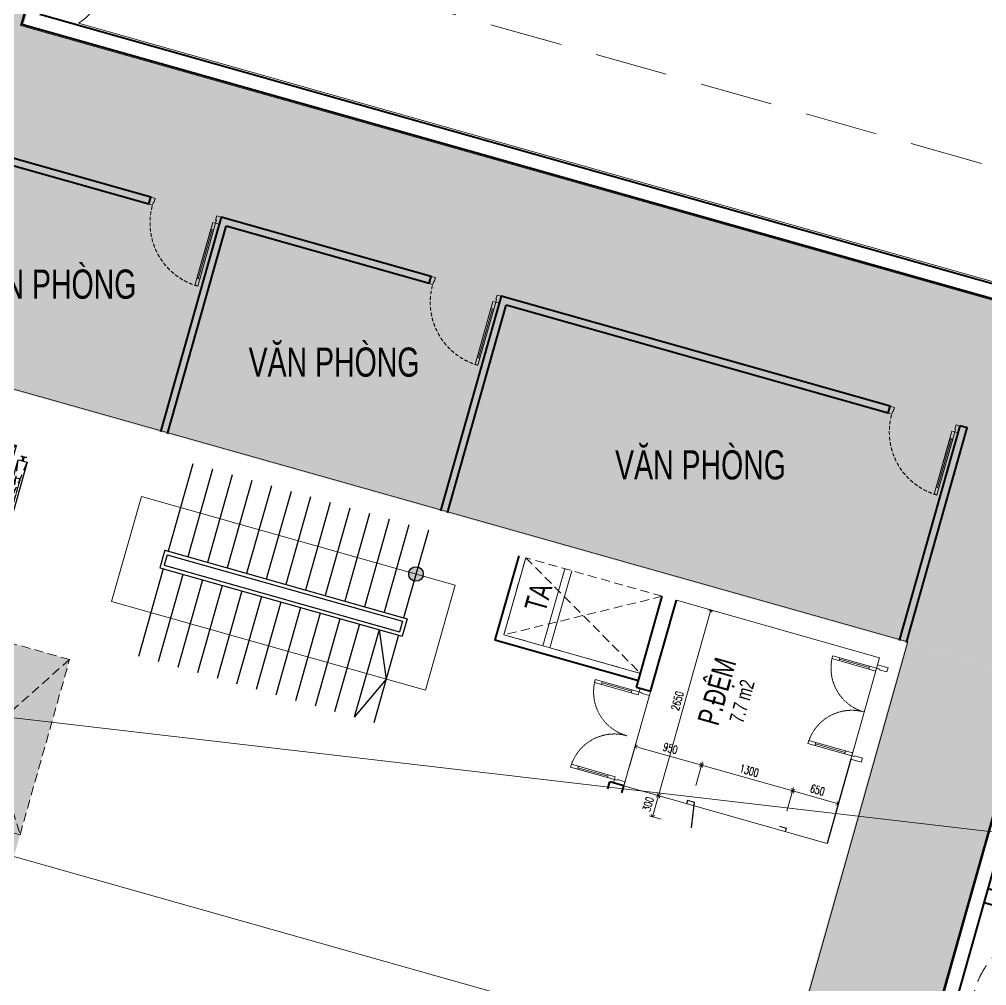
# Model space of a CAD drawing. Header units: millimetres. Extents: x -11451263 to 11578383104, y -507 to 1450429.
# Drawn here: x 11748445 to 11761732, y 1114769 to 1128043 of the extents above; entities that cross this region are included whole.
import ezdxf
from ezdxf.enums import TextEntityAlignment as Align

# ---------------------------------------------------------------- set-up
doc = ezdxf.new("R2010")
doc.units = ezdxf.units.MM
doc.header["$MEASUREMENT"] = 0
for name, pattern in [('CENTERX2', [4, 2.5, -0.5, 0.5, -0.5]), ('DASHED2', [0.375, 0.25, -0.125]), ('HIDDEN', [0.375, 0.25, -0.125]), ('HIDDEN2', [0.1875, 0.125, -0.0625]), ('PHANTOMX2', [5, 2.5, -0.5, 0.5, -0.5, 0.5, -0.5]), ('Xref_ST_MBDV Cot vach 30.7.2022$0$HIDDEN', [0.375, 0.25, -0.125])]:
    doc.linetypes.add(name, pattern=pattern)
doc.layers.get('0').update_dxf_attribs({"linetype": 'CONTINUOUS', "lineweight": 13})
doc.layers.get('Defpoints').update_dxf_attribs({"color": 5, "linetype": 'CONTINUOUS', "lineweight": 13})
for name, color, linetype in [('A-DRAIN', 251, 'CONTINUOUS'), ('A-FLOR-STRS-ARROW', 8, 'CONTINUOUS'), ('KT-Net cot vach', 6, 'CONTINUOUS'), ('KT-Text', 7, 'CONTINUOUS'), ('thang may block', 36, 'CONTINUOUS')]:
    doc.layers.add(name, color=color, linetype=linetype)
for name, color, linetype, lineweight in [('A-REVCLOUD', 1, 'CONTINUOUS', 9), ('CUA', 37, 'CONTINUOUS', 13), ('D-building block', 8, 'CONTINUOUS', 13), ('DO DIEN TICH THONG THUY', 141, 'CONTINUOUS', 13), ('KT-Chu viet', 255, 'CONTINUOUS', 20), ('KT-Kich thuoc', 159, 'CONTINUOUS', 18), ('KT-Net cat', 1, 'CONTINUOUS', 40), ('KT-Net manh', 251, 'CONTINUOUS', 13), ('KT-Net thay', 7, 'CONTINUOUS', 25), ('KT-Net to mau', 159, 'CONTINUOUS', 18), ('SPE-MEP-HVAC', 140, 'CONTINUOUS', 0)]:
    doc.layers.add(name, color=color, linetype=linetype, lineweight=lineweight)
doc.styles.add('Arial', font='arial.ttf')
doc.styles.add('DIM', font='vnsimli.shx', dxfattribs={"width": 0.7})
doc.styles.add('xref.N.Cot vach tang N2$0$DIM', font='vnsimli.shx', dxfattribs={"width": 0.7})
doc.styles.add('Xref_ST_MBDV Cot vach 30.7.2022$0$Arial', font='arial.ttf', dxfattribs={"width": 0.7})
doc.dimstyles.new('CCU 1-100 A1', dxfattribs={"dimscale": 100, "dimtxt": 2.2, "dimasz": 1, "dimexe": 1, "dimexo": 0, "dimgap": 1, "dimtad": 1, "dimdec": 0, "dimdsep": 46, "dimtxsty": 'DIM', "dimblk1": 'ARCHTICK', "dimblk2": 'ARCHTICK', "dimsah": 1, "dimcen": 0, "dimdle": 1, "dimclrd": 256, "dimclre": 256, "dimclrt": 31, "dimadec": 0, "dimazin": 0, "dimtfac": 1, "dimtdec": 0, "dimtix": 1, "dimtmove": 2, "dimatfit": 3, "dimldrblk": 'ARCHTICK', "dimfxl": 0, "dimtolj": 1, "dimarcsym": 0})
doc.dimstyles.new('xref.N.Cot vach tang N2$0$CCU 1-100 A1', dxfattribs={"dimscale": 100, "dimtxt": 2.2, "dimasz": 1, "dimexe": 1, "dimexo": 0, "dimgap": 1, "dimtad": 1, "dimdec": 0, "dimdsep": 46, "dimtxsty": 'xref.N.Cot vach tang N2$0$DIM', "dimblk1": 'xref.N.Cot vach tang N2$0$_ARCHTICK', "dimblk2": 'xref.N.Cot vach tang N2$0$_ARCHTICK', "dimsah": 1, "dimcen": 0, "dimdle": 1, "dimclrd": 256, "dimclre": 256, "dimclrt": 31, "dimadec": 0, "dimazin": 0, "dimtfac": 1, "dimtdec": 0, "dimtix": 1, "dimtmove": 2, "dimatfit": 3, "dimldrblk": 'xref.N.Cot vach tang N2$0$_ARCHTICK', "dimfxl": 0, "dimtolj": 1, "dimarcsym": 0})

# ---------------------------------------------------------------- blocks, each defined once
blk = doc.blocks.new('*U360')
blk.add_line((95, -76), (389, -1084))
for points in [[(1268, 474), (1210, 457), (1227, 400), (1237, 403), (1248, 364), (1296, 378)], [(-28, 96), (30, 113), (46, 55), (37, 52), (48, 14), (0, 0)], [(48, 14), (398, -1186), (437, -1175), (86, 25)], [(76, -82), (114, -71), (409, -1079), (370, -1090)]]:
    blk.add_lwpolyline(points, close=True)
at = {"linetype": 'Xref_ST_MBDV Cot vach 30.7.2022$0$HIDDEN', "ltscale": 200}
blk.add_arc((48, 14), 1250, 286.2659, 16.2659, dxfattribs=at)
blk = doc.blocks.new('*U361')
blk.add_line((-95, 77), (-285, 751))
for points in [[(-48, -14), (-293, 852), (-331, 842), (-87, -24)], [(-75, 83), (-114, 72), (-304, 745), (-266, 756)], [(27, -96), (-31, -113), (-47, -55), (-37, -52), (-48, -14), (0, 0)], [(-935, -368), (-877, -352), (-894, -294), (-903, -297), (-914, -258), (-962, -272)]]:
    blk.add_lwpolyline(points, close=True)
at = {"linetype": 'Xref_ST_MBDV Cot vach 30.7.2022$0$HIDDEN', "ltscale": 200}
blk.add_arc((-48, -14), 900, 105.7788, 195.7788, dxfattribs=at)
blk = doc.blocks.new('*U369')
blk.add_line((95, -77), (330, -910))
for points in [[(1094, 413), (1036, 397), (1052, 339), (1062, 342), (1073, 303), (1121, 317)], [(-27, 96), (31, 113), (47, 55), (37, 52), (48, 14), (0, 0)], [(48, 14), (338, -1011), (376, -1000), (87, 24)], [(75, -83), (114, -72), (349, -904), (311, -915)]]:
    blk.add_lwpolyline(points, close=True)
at = {"linetype": 'Xref_ST_MBDV Cot vach 30.7.2022$0$HIDDEN', "ltscale": 200}
blk.add_arc((48, 14), 1065, 285.7788, 15.7788, dxfattribs=at)
blk = doc.blocks.new('thang bs 1-Copy002')
at = {"layer": 'KT-Net manh'}
h = blk.add_hatch(color=256, dxfattribs=at)
edge = h.paths.add_edge_path(flags=0)
edge.add_arc((12073301, 1331886), 100, -105.8269, 254.1731, ccw=False)
blk.add_hatch(color=256, dxfattribs=at).paths.add_polyline_path([(12073401, 1331890), (12073384, 1331831), (12073336, 1331792), (12073274, 1331790), (12073222, 1331825), (12073201, 1331883), (12073218, 1331942), (12073267, 1331980), (12073328, 1331983), (12073380, 1331948)], flags=0)
at = {"layer": 'KT-Net cat'}
for p, q in [((12069477, 1336582), (12069559, 1336871)), ((12069559, 1336871), (12076101, 1335016)), ((12069477, 1336582), (12069669, 1336528)), ((12069669, 1336528), (12069697, 1336624)), ((12069697, 1336624), (12075854, 1334878)), ((12068686, 1333792), (12069204, 1335620)), ((12068892, 1333786), (12069396, 1335566)), ((12069204, 1335620), (12069396, 1335566)), ((12076101, 1335016), (12075295, 1332176)), ((12075854, 1334878), (12075104, 1332233)), ((12075104, 1332233), (12068947, 1333978)), ((12067881, 1330954), (12068700, 1333840)), ((12068128, 1331092), (12068892, 1333786)), ((12075721, 1331850), (12068892, 1333786)), ((12075694, 1331753), (12075721, 1331850)), ((12075886, 1331699), (12075914, 1331795)), ((12075914, 1331795), (12078058, 1331187)), ((12075694, 1331753), (12075884, 1331699)), ((12077271, 1328500), (12068128, 1331092)), ((12077408, 1328253), (12067881, 1330954)), ((12074449, 1330288, 0), (12074189, 1329374, 0)), ((12074449, 1330288, 0), (12075988, 1329851, 0)), ((12074600, 1330089, 0), (12074382, 1329319, 0)), ((12074600, 1330089, 0), (12075755, 1329762, 0)), ((12075988, 1329851, 0), (12075729, 1328937, 0)), ((12077871, 1329837), (12077679, 1329892)), ((12075755, 1329762, 0), (12075536, 1328992, 0)), ((12077492, 1328541), (12077299, 1328596))]:
    blk.add_line(p, q, dxfattribs=at)
at = {"layer": 'KT-Net cat', "extrusion": (-3.06658e-07, 5.48846e-07, 1)}
for p, q in [((12077679, 1329892), (12078058, 1331187)), ((12077871, 1329837), (12078250, 1331133)), ((12077271, 1328500), (12077299, 1328596)), ((12077408, 1328253), (12077492, 1328541))]:
    blk.add_line(p, q, dxfattribs=at)
at = {"layer": 'KT-Net cat'}
blk.add_lwpolyline([(12075694, 1331753), (12075886, 1331699)], dxfattribs=at)
at = {"layer": 'KT-Net manh'}
for p, q in [((12069530, 1332955, 0), (12069107, 1331464, 0)), ((12073840, 1331734, 0), (12069530, 1332955, 0)), ((12073840, 1331734, 0), (12073417, 1330242, 0)), ((12073417, 1330242, 0), (12069107, 1331464, 0))]:
    blk.add_line(p, q, dxfattribs=at)
at = {"layer": 'KT-Net manh', "linetype": 'DASHED2', "ltscale": 1000}
for p, q in [((12068757, 1332577, 0), (12068648, 1332192, 0)), ((12074299, 1331006, 0), (12074190, 1330621, 0))]:
    blk.add_line(p, q, dxfattribs=at)
at = {"layer": 'KT-Net manh', "elevation": 0}
blk.add_lwpolyline([(12072125, 1332869), (12071729, 1332397), (12071586, 1332510), (12071783, 1332179), (12071641, 1332292), (12071245, 1331820)], dxfattribs=at)
at = {"layer": 'KT-Net manh'}
blk.add_circle((12073301, 1331886, 0), 100, dxfattribs=at)
at = {"layer": 'KT-Net manh', "linetype": 'DASHED2', "ltscale": 1000}
for centre, start, end in [((12069912, 1332249, 0), 74.1732, 164.1732), ((12073144, 1331333, 0), 344.1732, 74.1732), ((12069803, 1331865, 0), 164.1732, 254.1732), ((12073035, 1330948, 0), 254.1732, 344.1732)]:
    blk.add_arc(centre, 1200, start, end, dxfattribs=at)
at = {"layer": 'KT-Net thay'}
for p, q in [((12070239, 1333404, 0), (12069898, 1332201, 0)), ((12070508, 1333328, 0), (12070167, 1332125, 0)), ((12070778, 1333251, 0), (12070437, 1332049, 0)), ((12071047, 1333175, 0), (12070706, 1331972, 0)), ((12071316, 1333099, 0), (12070976, 1331896, 0)), ((12071586, 1333022, 0), (12071245, 1331820, 0)), ((12071855, 1332946, 0), (12071514, 1331743, 0)), ((12072125, 1332869, 0), (12071784, 1331667, 0)), ((12072394, 1332793, 0), (12072053, 1331590, 0)), ((12072663, 1332717, 0), (12072322, 1331514, 0)), ((12072933, 1332640, 0), (12072592, 1331438, 0)), ((12073202, 1332564, 0), (12072861, 1331361, 0)), ((12073472, 1332488, 0), (12073131, 1331285, 0)), ((12069850, 1332215, 0), (12069768, 1331926, 0)), ((12069850, 1332215, 0), (12073179, 1331271, 0)), ((12069884, 1332153, 0), (12069830, 1331961, 0)), ((12069884, 1332153, 0), (12073117, 1331237, 0)), ((12069768, 1331926, 0), (12073097, 1330983, 0)), ((12069830, 1331961, 0), (12073062, 1331044, 0)), ((12069816, 1331913, 0), (12069475, 1330710, 0)), ((12070086, 1331836, 0), (12069745, 1330634, 0)), ((12070355, 1331760, 0), (12070014, 1330557, 0)), ((12070624, 1331684, 0), (12070283, 1330481, 0)), ((12070894, 1331607, 0), (12070553, 1330405, 0)), ((12071163, 1331531, 0), (12070822, 1330328, 0)), ((12071432, 1331455, 0), (12071092, 1330252, 0)), ((12071702, 1331378, 0), (12071361, 1330176, 0)), ((12071971, 1331302, 0), (12071630, 1330099, 0)), ((12073179, 1331271, 0), (12073097, 1330983, 0)), ((12072241, 1331225, 0), (12071900, 1330023, 0)), ((12072510, 1331149, 0), (12072169, 1329946, 0)), ((12073117, 1331237, 0), (12073062, 1331044, 0)), ((12072779, 1331073, 0), (12072438, 1329870, 0)), ((12073049, 1330996, 0), (12072708, 1329794, 0))]:
    blk.add_line(p, q, dxfattribs=at)
at = {"layer": 'KT-Net thay', "elevation": 0}
blk.add_lwpolyline([(12072779, 1331073), (12072878, 1330395), (12072438, 1329870)], dxfattribs=at)
at = {"layer": 'CUA', "rotation": 269.9519409563266}
for name, p, xscale in [('*U361', (12069669, 1336528), -1.000000000000001), ('*U369', (12075892, 1329879, 0), -1), ('*U360', (12077299, 1328596), -1.000000000000001)]:
    blk.add_blockref(name, p, dxfattribs=dict(at, xscale=xscale))
blk = doc.blocks.new('thangbo1')
at = {"layer": 'A-FLOR-STRS-ARROW'}
h = blk.add_hatch(color=256, dxfattribs=at)
edge = h.paths.add_edge_path(flags=0)
edge.add_arc((11753314, 1120588), 100, -465.7788, -105.7788, ccw=False)
blk.add_hatch(color=256, dxfattribs=at).paths.add_polyline_path([(11753414, 1120592), (11753397, 1120532), (11753349, 1120494), (11753287, 1120492), (11753235, 1120526), (11753214, 1120584), (11753231, 1120643), (11753279, 1120682), (11753341, 1120684), (11753393, 1120650)], flags=0)
blk.add_circle((11753314, 1120588), 100, dxfattribs=at)
at = {"layer": 'KT-Net manh'}
for p, q in [((11749542, 1121654), (11749134, 1120210)), ((11753853, 1120435), (11749542, 1121654)), ((11753853, 1120435), (11753445, 1118992)), ((11753445, 1118992), (11749134, 1120210))]:
    blk.add_line(p, q, dxfattribs=at)
at = {"layer": 'KT-Net thay'}
for p, q in [((11750251, 1122103), (11749911, 1120900)), ((11750520, 1122027), (11750180, 1120824)), ((11750789, 1121951), (11750450, 1120748)), ((11751059, 1121874), (11750719, 1120672)), ((11751328, 1121798), (11750988, 1120595)), ((11751598, 1121722), (11751258, 1120519)), ((11751867, 1121646), (11751527, 1120443)), ((11752137, 1121570), (11751797, 1120367)), ((11752406, 1121494), (11752066, 1120291)), ((11752676, 1121418), (11752336, 1120215)), ((11752945, 1121341), (11752605, 1120139)), ((11753215, 1121265), (11752875, 1120062)), ((11753484, 1121189), (11753144, 1119986)), ((11749863, 1120914), (11749795, 1120673)), ((11749897, 1120852), (11749856, 1120707)), ((11749863, 1120914), (11753192, 1119973)), ((11749897, 1120852), (11753130, 1119938)), ((11749843, 1120659), (11749503, 1119456)), ((11749795, 1120673), (11753124, 1119732)), ((11749856, 1120707), (11753090, 1119794)), ((11750112, 1120583), (11749772, 1119380)), ((11750382, 1120507), (11750042, 1119304)), ((11750651, 1120431), (11750311, 1119228)), ((11750920, 1120355), (11750581, 1119152)), ((11751190, 1120279), (11750850, 1119076)), ((11751459, 1120203), (11751119, 1119000)), ((11751729, 1120126), (11751389, 1118924)), ((11751998, 1120050), (11751658, 1118847)), ((11752268, 1119974), (11751928, 1118771)), ((11752537, 1119898), (11752197, 1118695)), ((11753130, 1119938), (11753090, 1119794)), ((11753192, 1119973), (11753124, 1119732)), ((11752807, 1119822), (11752467, 1118619)), ((11753076, 1119746), (11752736, 1118543))]:
    blk.add_line(p, q, dxfattribs=at)
blk.add_lwpolyline([(11752807, 1119822), (11752906, 1119144), (11752467, 1118619)], dxfattribs=at)
blk = doc.blocks.new('*U442')
at = {"linetype": 'HIDDEN', "ltscale": 500}
for p, q in [((1577, 1589), (0, 0)), ((-299, 1059), (1877, 530))]:
    blk.add_line(p, q, dxfattribs=at)
blk.add_lwpolyline([(-299, 1059), (1577, 1589), (1877, 530), (0, 0)], close=True, dxfattribs=at)
blk = doc.blocks.new('xref.N.Cot vach tang N2$0$_Open90')
at = {"color": 0, "linetype": 'ByBlock', "lineweight": -2}
for p, q in [((0, 0), (-1, 0)), ((-0.5, 0.5), (0, 0)), ((0, 0), (-0.5, -0.5))]:
    blk.add_line(p, q, dxfattribs=at)
blk = doc.blocks.new('*D347')
at = {"layer": 'Defpoints', "color": 5, "transparency": 16777216}
for p, q in [((11757344, 1117345), (11757177, 1117392)), ((11757211, 1117330), (11757157, 1117138)), ((11757263, 1117056), (11757095, 1117103))]:
    blk.add_line(p, q, dxfattribs=at)
at = {"layer": 'Defpoints', "color": 0, "transparency": 16777216}
for p in [(11757344, 1117345), (11757143, 1117090), (11757263, 1117056)]:
    blk.add_point(p, dxfattribs=at)
at = {"layer": 'Defpoints', "color": 5, "transparency": 16777216, "xscale": 50, "yscale": 50, "zscale": 50}
for p, rotation in [((11757225, 1117378), 74.22122665641825), ((11757143, 1117090), 254.2212266564183)]:
    blk.add_blockref('xref.N.Cot vach tang N2$0$_Open90', p, dxfattribs=dict(at, rotation=rotation))
at = {"layer": 'Defpoints', "color": 5, "transparency": 16777216, "insert": (11757083, 1117263), "char_height": 110, "attachment_point": 5, "rotation": 74.2212, "style": 'xref.N.Cot vach tang N2$0$DIM'}
blk.add_mtext('\\A1;300', dxfattribs=at)
blk = doc.blocks.new('xref.N.Cot vach tang N2$0$_ARCHTICK')
at = {"color": 0, "linetype": 'ByBlock', "const_width": 0.15}
blk.add_lwpolyline([(-0.5, -0.5), (0.5, 0.5)], dxfattribs=at)
blk = doc.blocks.new('*D348')
at = {"layer": 'Defpoints', "color": 5, "transparency": 16777216}
for p, q in [((11758989, 1117167), (11759081, 1117493)), ((11759645, 1117282), (11759116, 1117431)), ((11759615, 1116990), (11759707, 1117316))]:
    blk.add_line(p, q, dxfattribs=at)
at = {"layer": 'Defpoints', "color": 0, "transparency": 16777216}
for p in [(11759068, 1117445), (11758989, 1117167), (11759615, 1116990)]:
    blk.add_point(p, dxfattribs=at)
at = {"layer": 'Defpoints', "color": 5, "transparency": 16777216, "xscale": 50, "yscale": 50, "zscale": 50}
for p, rotation in [((11759068, 1117445), 164.2212266655602), ((11759693, 1117268), 344.2212266655602)]:
    blk.add_blockref('xref.N.Cot vach tang N2$0$_Open90', p, dxfattribs=dict(at, rotation=rotation))
at = {"layer": 'Defpoints', "color": 5, "transparency": 16777216, "insert": (11759409, 1117457), "char_height": 110, "attachment_point": 5, "rotation": 344.2212, "style": 'xref.N.Cot vach tang N2$0$DIM'}
blk.add_mtext('\\A1;650', dxfattribs=at)
blk = doc.blocks.new('*D349')
at = {"layer": 'Defpoints', "color": 5, "transparency": 16777216}
for p, q in [((11757738, 1117521), (11757830, 1117846)), ((11759020, 1117458), (11757865, 1117785)), ((11758989, 1117167), (11759081, 1117493))]:
    blk.add_line(p, q, dxfattribs=at)
at = {"layer": 'Defpoints', "color": 0, "transparency": 16777216}
for p in [(11757817, 1117798), (11757738, 1117521), (11758989, 1117167)]:
    blk.add_point(p, dxfattribs=at)
at = {"layer": 'Defpoints', "color": 5, "transparency": 16777216, "xscale": 50, "yscale": 50, "zscale": 50}
for p, rotation in [((11757817, 1117798), 164.2212266655602), ((11759068, 1117445), 344.2212266655602)]:
    blk.add_blockref('xref.N.Cot vach tang N2$0$_Open90', p, dxfattribs=dict(at, rotation=rotation))
at = {"layer": 'Defpoints', "color": 5, "transparency": 16777216, "insert": (11758471, 1117723), "char_height": 110, "attachment_point": 5, "rotation": 344.2212, "style": 'xref.N.Cot vach tang N2$0$DIM'}
blk.add_mtext('\\A1;1300', dxfattribs=at)
blk = doc.blocks.new('*D350')
at = {"layer": 'Defpoints', "color": 5, "transparency": 16777216}
for p, q in [((11756824, 1117779), (11756916, 1118105)), ((11757769, 1117812), (11756951, 1118043)), ((11757738, 1117521), (11757830, 1117846))]:
    blk.add_line(p, q, dxfattribs=at)
at = {"layer": 'Defpoints', "color": 0, "transparency": 16777216}
for p in [(11756903, 1118057), (11756824, 1117779), (11757738, 1117521)]:
    blk.add_point(p, dxfattribs=at)
at = {"layer": 'Defpoints', "color": 5, "transparency": 16777216, "xscale": 50, "yscale": 50, "zscale": 50}
for p, rotation in [((11756903, 1118057), 164.2212266655602), ((11757817, 1117798), 344.2212266655602)]:
    blk.add_blockref('xref.N.Cot vach tang N2$0$_Open90', p, dxfattribs=dict(at, rotation=rotation))
at = {"layer": 'Defpoints', "color": 5, "transparency": 16777216, "insert": (11757388, 1118028), "char_height": 110, "attachment_point": 5, "rotation": 344.2212, "style": 'xref.N.Cot vach tang N2$0$DIM'}
blk.add_mtext('\\A1;950', dxfattribs=at)
blk = doc.blocks.new('*U144')
for p, q in [((-1260, 525), (-1300, 525)), ((-1280, 100), (-1280, 525)), ((-90, 525), (-50, 525)), ((-70, 100), (-70, 525)), ((-1260, 100), (-1300, 100)), ((-90, 100), (-50, 100))]:
    blk.add_line(p, q)
for points in [[(-1300, 0), (-1260, 0), (-1260, 625), (-1300, 625)], [(-50, 0), (-90, 0), (-90, 625), (-50, 625)], [(-1350, -150), (-1290, -150), (-1290, -40), (-1300, -40), (-1300, 0), (-1350, 0)], [(0, -150), (-60, -150), (-60, -40), (-50, -40), (-50, 0), (0, 0)]]:
    blk.add_lwpolyline(points, close=True)
at = {"linetype": 'HIDDEN2'}
for centre, start, end in [((-1300, 0), 0, 90), ((-50, 0), 90, 180)]:
    blk.add_arc(centre, 625, start, end, dxfattribs=at)
blk = doc.blocks.new('*D351')
at = {"layer": 'Defpoints', "color": 5, "transparency": 16777216}
for p, q in [((11757238, 1117427), (11757932, 1119880)), ((11758065, 1119895), (11757897, 1119942)), ((11757344, 1117345), (11757177, 1117392))]:
    blk.add_line(p, q, dxfattribs=at)
at = {"layer": 'Defpoints', "color": 0, "transparency": 16777216}
for p in [(11757945, 1119929), (11758065, 1119895), (11757344, 1117345)]:
    blk.add_point(p, dxfattribs=at)
at = {"layer": 'Defpoints', "color": 5, "transparency": 16777216, "xscale": 50, "yscale": 50, "zscale": 50}
for p, rotation in [((11757945, 1119929), 74.2212266564183), ((11757225, 1117378), 254.2212266564183)]:
    blk.add_blockref('xref.N.Cot vach tang N2$0$_Open90', p, dxfattribs=dict(at, rotation=rotation))
at = {"layer": 'Defpoints', "color": 5, "transparency": 16777216, "insert": (11757484, 1118682), "char_height": 110, "attachment_point": 5, "rotation": 74.2212, "style": 'xref.N.Cot vach tang N2$0$DIM'}
blk.add_mtext('\\A1;2650', dxfattribs=at)
blk = doc.blocks.new('*U145')
for p, q in [((-1260, 525), (-1300, 525)), ((-1280, 100), (-1280, 525)), ((-90, 525), (-50, 525)), ((-70, 100), (-70, 525)), ((-1260, 100), (-1300, 100)), ((-90, 100), (-50, 100))]:
    blk.add_line(p, q)
for points in [[(-1300, 0), (-1260, 0), (-1260, 625), (-1300, 625)], [(-50, 0), (-90, 0), (-90, 625), (-50, 625)], [(-1350, -150), (-1290, -150), (-1290, -40), (-1300, -40), (-1300, 0), (-1350, 0)], [(0, -150), (-60, -150), (-60, -40), (-50, -40), (-50, 0), (0, 0)]]:
    blk.add_lwpolyline(points, close=True)
at = {"linetype": 'HIDDEN2'}
for centre, start, end in [((-1300, 0), 0, 90), ((-50, 0), 90, 180)]:
    blk.add_arc(centre, 625, start, end, dxfattribs=at)
blk = doc.blocks.new('*U444')
at = {"linetype": 'HIDDEN', "ltscale": 500}
for p, q in [((860, 2841), (0, 0)), ((-680, 2406), (1540, 435))]:
    blk.add_line(p, q, dxfattribs=at)
blk.add_lwpolyline([(-680, 2406), (860, 2841), (1540, 435), (0, 0)], close=True, dxfattribs=at)
blk = doc.blocks.new('_Open90')
at = {"color": 0, "linetype": 'ByBlock', "lineweight": -2}
for p, q in [((0, 0), (-1, 0)), ((-0.5, 0.5), (0, 0)), ((0, 0), (-0.5, -0.5))]:
    blk.add_line(p, q, dxfattribs=at)
blk = doc.blocks.new('*D356')
at = {"layer": 'Defpoints', "color": 5, "transparency": 16777216}
for p, q in [((730, -880), (730, -742)), ((780, -792), (1372, -792)), ((2180, -792), (1728, -792)), ((2230, -843), (2230, -742))]:
    blk.add_line(p, q, dxfattribs=at)
at = {"layer": 'Defpoints', "color": 0, "transparency": 16777216}
for p in [(2230, -792), (730, -880), (2230, -843)]:
    blk.add_point(p, dxfattribs=at)
at = {"layer": 'Defpoints', "color": 5, "transparency": 16777216, "xscale": 50, "yscale": 50, "zscale": 50}
for p, rotation in [((730, -792), 179.9996488722478), ((2230, -792), 359.9996488722477)]:
    blk.add_blockref('_Open90', p, dxfattribs=dict(at, rotation=rotation))
at = {"layer": 'Defpoints', "color": 5, "transparency": 16777216, "insert": (1550, -792), "char_height": 110, "attachment_point": 5, "rotation": 359.9996, "style": 'DIM'}
blk.add_mtext('\\A1;1500', dxfattribs=at)
blk = doc.blocks.new('_ArchTick')
at = {"color": 0, "linetype": 'ByBlock', "const_width": 0.15}
blk.add_lwpolyline([(-0.5, -0.5), (0.5, 0.5)], dxfattribs=at)
blk = doc.blocks.new('*D357')
at = {"layer": 'Defpoints', "color": 5, "transparency": 16777216}
for p, q in [((879, -387), (1000, -387)), ((950, -437), (950, -1009)), ((950, -1937), (950, -1366)), ((879, -1987), (1000, -1987))]:
    blk.add_line(p, q, dxfattribs=at)
at = {"layer": 'Defpoints', "color": 0, "transparency": 16777216}
for p in [(879, -387), (879, -1987), (950, -1987)]:
    blk.add_point(p, dxfattribs=at)
at = {"layer": 'Defpoints', "color": 5, "transparency": 16777216, "xscale": 50, "yscale": 50, "zscale": 50}
for p, rotation in [((950, -387), 89.99964887558284), ((950, -1987), 269.9996488755828)]:
    blk.add_blockref('_Open90', p, dxfattribs=dict(at, rotation=rotation))
at = {"layer": 'Defpoints', "color": 5, "transparency": 16777216, "insert": (950, -1187), "char_height": 110, "attachment_point": 5, "rotation": 269.9996, "style": 'DIM'}
blk.add_mtext('\\A1;1600', dxfattribs=at)
blk = doc.blocks.new('qwqew')
at = {"true_color": 0xd0c825}
h = blk.add_hatch(color=52, dxfattribs=at)
h.dxf.hatch_style = 1
edge = h.paths.add_edge_path()
edge.add_line((11754824, 1150609), (11748262, 1152443))
edge.add_line((11748262, 1152443), (11744474, 1138924))
edge.add_arc((11739942, 1140193), 4706, 292.0392, 344.3468, ccw=False)
edge.add_line((11741708, 1135831), (11742588, 1133918))
edge.add_line((11742588, 1133918), (11740642, 1131561))
edge.add_line((11740642, 1131561), (11737137, 1127341))
edge.add_line((11737137, 1127341), (11735270, 1125103))
edge.add_line((11735270, 1125103), (11731823, 1127950))
edge.add_line((11731823, 1127950), (11730423, 1126253))
edge.add_line((11730423, 1126253), (11730538, 1126158))
edge.add_line((11730538, 1126158), (11728659, 1123883))
edge.add_line((11728659, 1123883), (11731050, 1121909))
edge.add_line((11731050, 1121909), (11732928, 1124183))
edge.add_line((11732928, 1124183), (11737285, 1120586))
edge.add_line((11737285, 1120586), (11730981, 1112953))
edge.add_line((11730981, 1112953), (11743193, 1102867))
edge.add_line((11743193, 1102867), (11740787, 1099947))
edge.add_arc((11729359, 1082941), 20488, 48.7831, 56.0991, ccw=False)
edge.add_arc((11750762, 1106171), 11116, 224.6943, 260.4133)
edge.add_arc((11754747, 1116684), 22252, 254.7926, 293.0602)
edge.add_line((11763464, 1096209), (11764345, 1099327))
edge.add_line((11764345, 1099327), (11767672, 1111101))
edge.add_line((11767672, 1111101), (11760690, 1113074))
edge.add_line((11760690, 1113074), (11762363, 1118992))
edge.add_line((11762363, 1118992), (11760631, 1119482))
edge.add_line((11760631, 1119482), (11756484, 1104806))
edge.add_line((11756484, 1104806), (11747006, 1107484))
edge.add_line((11747006, 1107484), (11747822, 1110371))
edge.add_line((11747822, 1110371), (11746714, 1110684))
edge.add_line((11746714, 1110684), (11748373, 1116554))
edge.add_line((11748373, 1116554), (11749134, 1119249))
edge.add_line((11749134, 1119249), (11745670, 1120228))
edge.add_line((11745670, 1120228), (11746581, 1123453))
edge.add_line((11746581, 1123453), (11762363, 1118993))
edge.add_line((11762363, 1118993), (11768907, 1117143))
edge.add_line((11768907, 1117143), (11768104, 1114302))
edge.add_line((11768104, 1114302), (11769355, 1113948))
edge.add_line((11769355, 1113948), (11769355, 1113948))
edge.add_line((11769355, 1113948), (11773974, 1112638))
edge.add_line((11773974, 1112638), (11780901, 1137046))
edge.add_line((11780901, 1137046), (11776253, 1138360))
edge.add_line((11776253, 1138360), (11771480, 1121471))
edge.add_line((11771480, 1121471), (11748510, 1127979))
edge.add_line((11748510, 1127979), (11754824, 1150609))
blk = doc.blocks.new('*U481')
blk.add_line((95, -77), (285, -751))
for points in [[(935, 368), (877, 352), (894, 294), (903, 297), (914, 258), (962, 272)], [(-27, 96), (31, 113), (47, 55), (37, 52), (48, 14), (0, 0)], [(48, 14), (293, -852), (331, -842), (87, 24)], [(75, -83), (114, -72), (304, -745), (266, -756)]]:
    blk.add_lwpolyline(points, close=True)
at = {"linetype": 'Xref_ST_MBDV Cot vach 30.7.2022$0$HIDDEN', "ltscale": 200}
blk.add_arc((48, 14), 900, 285.7788, 15.7788, dxfattribs=at)
blk = doc.blocks.new('jhklf')
at = {"layer": 'A-REVCLOUD'}
for p, q in [((11755400.6, 1120647.6, 0), (11755101.5, 1119589.1, 0)), ((11755636.7, 1119437.8), (11755935.8, 1120496.4)), ((11755732.9, 1119410.6), (11756032.1, 1120469.2)), ((11755101.5, 1119589.1), (11755636.7, 1119437.8)), ((11756978, 1119058.8), (11755732.9, 1119410.6))]:
    blk.add_line(p, q, dxfattribs=at)
at = {"layer": 'Defpoints'}
blk.add_lwpolyline([(11756749, 1117512.8), (11757469.6, 1120063), (11760260.3, 1119274.4), (11759539.7, 1116724.2)], close=True, dxfattribs=at)
at = {"layer": 'KT-Net cat'}
for p, q in [((11755304.4, 1120674.8, 0), (11754978.1, 1119520, 0)), ((11756923.6, 1118866.3), (11757277.1, 1120117.4)), ((11757116.1, 1118812), (11757469.6, 1120063)), ((11754978.1, 1119520, 0), (11756950.8, 1118962.6)), ((11757116.1, 1118812), (11756923.6, 1118866.3)), ((11756529.4, 1117471), (11756556.5, 1117567.2)), ((11756749, 1117512.8), (11756556.5, 1117567.2)), ((11756721.8, 1117416.6), (11756749, 1117512.8))]:
    blk.add_line(p, q, dxfattribs=at)
at = {"layer": 'KT-Net cot vach'}
blk.add_lwpolyline([(11759866, 1117879), (11759539.7, 1116724.2)], dxfattribs=at)
at = {"layer": 'KT-Net manh'}
for p, q in [((11757621.9, 1117318.1), (11757718, 1117291)), ((11757672.9, 1116940), (11757712.9, 1117287.2)), ((11757677.9, 1116938.6), (11757718, 1117291)), ((11758982.7, 1116933.6), (11758886.7, 1116960.7))]:
    blk.add_line(p, q, dxfattribs=at)
for points in [[(11757621.9, 1117318.1), (11757608.3, 1117270)], [(11757712.9, 1117287.2), (11757625.4, 1117312), (11757613.1, 1117268.6)], [(11758889, 1116954.9), (11758976.5, 1116930.2), (11758964.3, 1116886.8)], [(11758982.7, 1116933.6), (11758969.1, 1116885.5)]]:
    blk.add_lwpolyline(points, dxfattribs=at)
at = {"layer": 'CUA', "rotation": 74.22122668239332}
for name, p in [('*U144', (11760233.1, 1119178.2)), ('*U145', (11756971.8, 1118852.7))]:
    blk.add_blockref(name, p, dxfattribs=at)
at = {"layer": 'SPE-MEP-HVAC', "linetype": 'HIDDEN', "ltscale": 1000, "xscale": -1}
blk.add_blockref('*U442', (11756978, 1119058.8, 0), dxfattribs=at)
at = {"layer": 'KT-Text', "style": 'Arial', "width": 0.7}
for s, p in [('TA', (11755718.1, 1120064.2)), ('P.ĐỆM', (11758170.3, 1118771.4))]:
    blk.add_text(s, height=300, rotation=74.22123, dxfattribs=at).set_placement(p, align=Align.CENTER)
at = {"layer": 'KT-Text', "color": 1, "style": 'Arial', "width": 0.7}
blk.add_text('7.7 m2', height=200, rotation=74.22123, dxfattribs=at).set_placement((11758467.8, 1118648.1), align=Align.CENTER)
at = {"layer": 'Defpoints', "color": 5}
for base, p1, p2, angle, picture, middle in [((11757945.2, 1119928.6), (11757344.2, 1117344.6), (11758064.8, 1119894.8), 74.22123, '*D351', (11757483.9, 1118682.1)), ((11756902.7, 1118056.6), (11757738.4, 1117520.6), (11756824.2, 1117779), 344.22123, '*D350', (11757388.3, 1118028.5)), ((11757816.9, 1117798.3), (11758989.4, 1117167.1), (11757738.4, 1117520.6), 344.22123, '*D349', (11758470.9, 1117722.6)), ((11759067.9, 1117444.8), (11759614.9, 1116990.4), (11758989.4, 1117167.1), 344.22123, '*D348', (11759409.2, 1117457.5)), ((11757143.1, 1117089.7), (11757344.2, 1117344.6), (11757262.7, 1117055.9), 254.22123, '*D347', (11757082.8, 1117262.6))]:
    dim = blk.add_linear_dim(base=base, p1=p1, p2=p2, angle=angle, dimstyle='xref.N.Cot vach tang N2$0$CCU 1-100 A1', override={"dimscale": 50, "dimblk1": 'xref.N.Cot vach tang N2$0$_Open90', "dimblk2": 'xref.N.Cot vach tang N2$0$_Open90', "dimclrd": 5, "dimclre": 5, "dimclrt": 5, "dimlwd": 65535, "dimlwe": 65535}, dxfattribs=at)
    dim.commit()
    dim.dimension.update_dxf_attribs({"geometry": picture, "text_midpoint": middle})
blk = doc.blocks.new('TM KHACH CH (NT2)')
for p, q in [((2832, 100), (2832, -583.1)), ((2850, 100), (2850, -595.3)), ((2500, -537.5), (2500, -1837.5)), ((2550, -644.8), (2832, -583.1)), ((2550, -663.3), (2847, -598.3)), ((2847, -595.3), (2847, -598.3)), ((2850, -595.3), (2847, -595.3)), ((2550, -1711.7), (2847, -1776.7)), ((2550, -1730.2), (2832, -1791.9)), ((2832, -2525), (2832, -1791.9)), ((2847, -1779.7), (2847, -1776.7)), ((2850, -1779.7), (2847, -1779.7)), ((2850, -2525), (2850, -1779.7))]:
    blk.add_line(p, q)
at = {"linetype": 'Continuous'}
for p, q in [((1497.5, -260.5), (1497.5, -255.5)), ((1497.5, -255.5), (1535, -255.5)), ((1500.5, -263.5), (1530, -266.6)), ((1572.5, -255.5), (1535, -255.5)), ((1569.5, -263.5), (1540.1, -266.6)), ((1572.5, -260.5), (1572.5, -255.5)), ((1530, -316.5), (1530, -287.5)), ((1531, -317.5), (1535, -317.5)), ((1533, -283.4), (1533, -269.6)), ((1539, -317.5), (1535, -317.5)), ((1537.1, -283.4), (1537.1, -269.6)), ((1540, -316.5), (1540, -287.5)), ((516.5, -877.5), (545.6, -877.5)), ((516.5, -880.7), (516.5, -877.5)), ((516.5, -880.7), (545.6, -880.7)), ((551.8, -931.3), (551.8, -886.9)), ((555, -931.3), (555, -886.9)), ((565, -931.3), (565, -886.9)), ((568.2, -931.3), (568.2, -886.9)), ((603.5, -877.5), (574.4, -877.5)), ((603.5, -880.7), (574.4, -880.7)), ((603.5, -880.7), (603.5, -877.5)), ((558, -934.3), (562, -934.3)), ((558, -937.5), (562, -937.5)), ((551.8, -1843.7), (551.8, -1888.1)), ((555, -1843.7), (555, -1888.1)), ((558, -1837.5), (562, -1837.5)), ((558, -1840.7), (562, -1840.7)), ((565, -1843.7), (565, -1888.1)), ((568.2, -1843.7), (568.2, -1888.1)), ((516.5, -1894.3), (545.6, -1894.3)), ((516.5, -1897.5), (545.6, -1897.5)), ((603.5, -1894.3), (574.4, -1894.3)), ((603.5, -1897.5), (574.4, -1897.5)), ((1497.5, -2114.5), (1497.5, -2119.5)), ((1497.5, -2119.5), (1535, -2119.5)), ((1500.5, -2111.5), (1529.9, -2108.4)), ((1530, -2058.5), (1530, -2087.5)), ((1531, -2057.5), (1535, -2057.5)), ((1532.9, -2091.6), (1532.9, -2105.4)), ((1539, -2057.5), (1535, -2057.5)), ((1572.5, -2119.5), (1535, -2119.5)), ((1537.1, -2091.6), (1537.1, -2105.4)), ((1540, -2058.5), (1540, -2087.5)), ((1569.5, -2111.5), (1540.1, -2108.4)), ((1572.5, -2114.5), (1572.5, -2119.5))]:
    blk.add_line(p, q, dxfattribs=at)
at = {"linetype": 'Continuous', "ltscale": 2}
for p, q in [((2310, -2117.5), (2310, -257.5)), ((2370, -257.5), (2310, -257.5)), ((2370, -2117.5), (2370, -257.5)), ((2400, -2117.5), (2400, -257.5)), ((2400, -257.5), (2460, -257.5)), ((2460, -257.5), (2460, -637.5)), ((700, -356.5), (700, -2018.5)), ((2310, -356.5), (700, -356.5)), ((730, -387.5), (730, -1987.5)), ((2230, -387.5), (730, -387.5)), ((2230, -387.5), (2230, -687.5)), ((2314, -1712.5), (2314, -662.5)), ((2348, -662.5), (2314, -662.5)), ((2348, -1712.5), (2348, -662.5)), ((2411, -1717.5), (2411, -657.5)), ((2411, -657.5), (2441.3, -657.5)), ((2441.3, -1717.5), (2441.3, -657.5)), ((2310, -687.5), (2230, -687.5)), ((2455, -1687.5), (2455, -687.5)), ((2314, -1187.5), (2348, -1187.5)), ((2411, -1187.5), (2441.3, -1187.5)), ((2230, -1987.5), (2230, -1687.5)), ((2310, -1687.5), (2230, -1687.5)), ((2348, -1712.5), (2314, -1712.5)), ((2411, -1717.5), (2441.3, -1717.5)), ((2460, -2117.5), (2460, -1737.5)), ((2230, -1987.5), (730, -1987.5)), ((2310, -2018.5), (700, -2018.5)), ((2370, -2117.5), (2310, -2117.5)), ((2400, -2117.5), (2460, -2117.5))]:
    blk.add_line(p, q, dxfattribs=at)
at = {"linetype": 'HIDDEN', "ltscale": 500}
for p, q in [((2370, -356.5), (700, -2018.5)), ((2370, -2018.5), (700, -356.5)), ((495, -937.5), (625, -1837.5)), ((495, -1837.5), (625, -937.5))]:
    blk.add_line(p, q, dxfattribs=at)
at = {"linetype": 'CENTERX2'}
for p, q in [((1155, -1101.5), (1155, -1270.8)), ((1815, -1101.5), (1815, -1270.8))]:
    blk.add_line(p, q, dxfattribs=at)
at = {"linetype": 'Continuous', "ltscale": 2}
for points in [[(2485, -637.5), (2445, -637.5), (2445, -687.5), (2485, -687.5)], [(495, -937.5), (625, -937.5), (625, -1837.5), (495, -1837.5)], [(2485, -1737.5), (2445, -1737.5), (2445, -1687.5), (2485, -1687.5)]]:
    blk.add_lwpolyline(points, close=True, dxfattribs=at)
at = {"ltscale": 2}
for points in [[(2510, -637.5), (2500, -637.5), (2500, -687.5), (2550, -687.5), (2550, -637.5), (2540, -637.5), (2540, -647.5), (2541.6, -647.5), (2541.6, -639.1), (2548.4, -639.1), (2548.4, -685.9), (2501.6, -685.9), (2501.6, -639.1), (2508.4, -639.1), (2508.4, -647.5), (2510, -647.5)], [(2510, -1737.5), (2500, -1737.5), (2500, -1687.5), (2550, -1687.5), (2550, -1737.5), (2540, -1737.5), (2540, -1727.5), (2541.6, -1727.5), (2541.6, -1735.9), (2548.4, -1735.9), (2548.4, -1689.1), (2501.6, -1689.1), (2501.6, -1735.9), (2508.4, -1735.9), (2508.4, -1727.5), (2510, -1727.5)]]:
    blk.add_lwpolyline(points, close=True, dxfattribs=at)
at = {"const_width": 2}
for points in [[(2847, -595.3), (2832, -583.1)], [(2847, -1779.7), (2832, -1791.9)]]:
    blk.add_lwpolyline(points, dxfattribs=at)
at = {"linetype": 'PHANTOMX2'}
for points in [[(524, -1187.5), (524, -1587.5), (596, -1587.5), (596, -1187.5)], [(975, -1151.5), (975, -1223.5), (1335, -1223.5), (1335, -1151.5)], [(1635, -1151.5), (1635, -1223.5), (1995, -1223.5), (1995, -1151.5)]]:
    blk.add_lwpolyline(points, close=True, dxfattribs=at)
at = {"linetype": 'Continuous'}
for centre, radius, start, end in [((1500.5, -260.5), 3, 179.99965, 269.99965), ((1569.5, -260.5), 3, 269.99965, 359.99965), ((1530, -269.6), 3, 359.99965, 89.99965), ((1527.7, -282.8), 5.25, 295.66937, 353.31693), ((1531, -316.5), 1, 179.99965, 269.99965), ((1540.1, -269.6), 3, 89.99965, 179.99965), ((1542.3, -282.8), 5.25, 186.68237, 244.32993), ((1539, -316.5), 1, 269.99965, 359.99965), ((545.6, -886.9), 9.4, 359.99965, 89.99965), ((545.6, -886.9), 6.2, 359.99965, 89.99965), ((574.4, -886.9), 9.4, 89.99965, 179.99965), ((574.4, -886.9), 6.2, 89.99965, 179.99965), ((558, -931.3), 6.2, 179.99965, 269.99965), ((558, -931.3), 3, 179.99965, 269.99965), ((562, -931.3), 6.2, 269.99965, 359.99965), ((562, -931.3), 3, 269.99965, 359.99965), ((558, -1843.7), 6.2, 89.99965, 179.99965), ((558, -1843.7), 3, 89.99965, 179.99965), ((562, -1843.7), 6.2, 359.99965, 89.99965), ((562, -1843.7), 3, 359.99965, 89.99965), ((545.6, -1888.1), 6.2, 269.99965, 359.99965), ((545.6, -1888.1), 9.4, 269.99965, 359.99965), ((574.4, -1888.1), 9.4, 179.99965, 269.99965), ((574.4, -1888.1), 6.2, 179.99965, 269.99965), ((1500.5, -2114.5), 3, 89.99965, 179.99965), ((1529.9, -2105.4), 3, 269.99965, 359.99965), ((1531, -2058.5), 1, 89.99965, 179.99965), ((1527.7, -2092.2), 5.25, 6.68237, 64.32993), ((1542.3, -2092.2), 5.25, 115.66937, 173.31693), ((1540.1, -2105.4), 3, 179.99965, 269.99965), ((1539, -2058.5), 1, 359.99965, 89.99965), ((1569.5, -2114.5), 3, 359.99965, 89.99965)]:
    blk.add_arc(centre, radius, start, end, dxfattribs=at)
at = {"layer": 'Defpoints', "color": 5}
for base, p1, p2, angle, picture, middle in [((950.2, -1987.5), (879.1, -387.5), (879.1, -1987.5), 89.99965, '*D357', (950.2, -1187.5)), ((2230, -791.7), (730, -880.3), (2230, -843.2), 359.99965, '*D356', (1550.1, -791.7))]:
    dim = blk.add_linear_dim(base=base, p1=p1, p2=p2, angle=angle, dimstyle='CCU 1-100 A1', override={"dimscale": 50, "dimblk1": 'Open90', "dimblk2": 'Open90', "dimclrd": 5, "dimclre": 5, "dimclrt": 5, "dimlwd": 65535, "dimlwe": 65535}, dxfattribs=at)
    dim.commit()
    dim.dimension.update_dxf_attribs({"geometry": picture, "text_midpoint": middle, "dimtype": 160})

msp = doc.modelspace()

# ---------------------------------------------------------------- linework, layer by layer
at = {"layer": 'D-building block', "linetype": 'DASHED2', "ltscale": 4000}
msp.add_line((11771763.9, 1123209.6), (11749092.1, 1129616), dxfattribs=at)
at = {"layer": 'Defpoints', "elevation": 0}
msp.add_lwpolyline([(11748248.2, 1118462.2), (11790392.9, 1113555.9), (11821182.7, 1113555.9)], dxfattribs=at)
at = {"layer": 'DO DIEN TICH THONG THUY'}
for points in [[(11774674.3, 1132718.8), (11771490.8, 1121452.6), (11748462.5, 1127959.8), (11754853.3, 1150576.3)], [(11742605.7, 1133915.5), (11735441.4, 1125240.3), (11738834, 1122438.6), (11736987.4, 1120202.5), (11745087, 1113513.3), (11747319.6, 1112882.4), (11747546.6, 1113686), (11757939.7, 1110749.2), (11758747.3, 1113607.3), (11744414.9, 1117661.1), (11741041.3, 1120447.1), (11744113.2, 1124166.9), (11746585.5, 1123468.3), (11760649.1, 1119491.7), (11759031, 1113765.6), (11760734.1, 1113284.1), (11762352.4, 1119010.6), (11768924, 1117147.2), (11768290.1, 1114906.3), (11769541.1, 1114552.8), (11769373.5, 1113959.8), (11773964.5, 1112658.1), (11779283.3, 1131416.4)]]:
    msp.add_lwpolyline(points, dxfattribs=at)
msp.add_lwpolyline([(11773635.2, 1129887.3), (11771685.5, 1122987.5), (11770434.5, 1123341), (11770085, 1122104.1), (11749256.3, 1127989.7, 0.3525823), (11749581.3, 1128892.6, 0.2247931)], format="xyb", dxfattribs=at)
at = {"layer": 'KT-Net cat'}
for p, q in [((11748481.1, 1127970.1, 0), (11756897.1, 1157753.9, 0)), ((11770091.4, 1122071.5, 0), (11748727.9, 1128108.2, 0)), ((11770037, 1121879, 0), (11748481.1, 1127970.1, 0)), ((11750225.9, 1125502.7), (11747483.2, 1126277.7)), ((11754075.1, 1124415), (11751284.4, 1125203.6)), ((11760380.9, 1122633.2), (11755133.7, 1124115.9)), ((11760380.9, 1122633.2), (11760408.2, 1122729.4)), ((11760534.3, 1119508.6), (11761370.5, 1122457.5))]:
    msp.add_line(p, q, dxfattribs=at)
at = {"layer": 'KT-Net cat', "ltscale": 20}
for p, q in [((11750478.1, 1122350.1, 0), (11751284.4, 1125203.6, 0)), ((11754327.4, 1121262.4, 0), (11755133.7, 1124115.9, 0))]:
    msp.add_line(p, q, dxfattribs=at)
at = {"layer": 'KT-Net cat'}
for points in [[(11750225.9, 1125502.7), (11750253, 1125598.9), (11747414.2, 1126401.1)], [(11754075.1, 1124415), (11754102.3, 1124511.2), (11751215.4, 1125327), (11750381.9, 1122377.3)], [(11760408.2, 1122729.4), (11755064.6, 1124239.3), (11754231.1, 1121289.6)], [(11760630.6, 1119481.3), (11761466.7, 1122430.3), (11761370.5, 1122457.5)]]:
    msp.add_lwpolyline(points, dxfattribs=at)

# ---------------------------------------------------------------- block references
at = {"layer": 'A-DRAIN', "rotation": 0.0480590436733855}
msp.add_blockref('thang bs 1-Copy002', (-306070.3, -228002.2), dxfattribs=at)
at = {"layer": 'CUA', "xscale": -1}
for p in [(11751188.2, 1125230.8, 0), (11755037.4, 1124143.1, 0), (11761343, 1122361.3)]:
    msp.add_blockref('*U481', p, dxfattribs=at)
at = {"layer": 'KT-Kich thuoc'}
for name, p in [('thangbo1', (579, -163.6)), ('jhklf', (0, 0))]:
    msp.add_blockref(name, p, dxfattribs=at)
at = {"layer": 'KT-Net to mau'}
msp.add_blockref('qwqew', (0, 0, 0), dxfattribs=at)
at = {"layer": 'SPE-MEP-HVAC', "linetype": 'HIDDEN', "ltscale": 1000, "xscale": -1}
msp.add_blockref('*U444', (11748454.3, 1116843.1, 0), dxfattribs=at)
at = {"layer": 'thang may block', "rotation": 164.2212204114127}
msp.add_blockref('TM KHACH CH (NT2)', (11748530.9, 1120055.9), dxfattribs=at)

# ---------------------------------------------------------------- texts
at = {"layer": 'KT-Chu viet', "char_height": 400, "width": 4688.768, "attachment_point": 2, "style": 'Xref_ST_MBDV Cot vach 30.7.2022$0$Arial'}
for insert in [(11748878.7, 1124606.2), (11752767.7, 1123535.1, 0), (11757801.8, 1122123.4)]:
    msp.add_mtext('{\\fArial|b0|i0|c163|p34;VĂN PHÒNG }', dxfattribs=dict(at, insert=insert))

doc.saveas('drawing.dxf')
